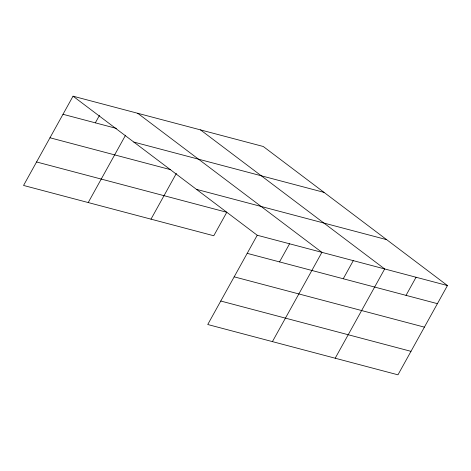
<?xml version="1.0" encoding="UTF-8"?>
<svg xmlns="http://www.w3.org/2000/svg" width="471" height="471" viewBox="0 0 471 471"><rect width="100%" height="100%" fill="white"/><g stroke="black" fill="none" stroke-linecap="round" stroke-linejoin="round"><path stroke-width="0.71" d="M447.45 285.55L257.231 235.241L207.746 324.513L397.966 374.822L447.45 285.55L263.254 146.487L73.034 96.178L23.55 185.45L213.769 235.759L226.786 212.28L36.567 161.965M95.33 122.843L99.487 115.348M88.224 202.554L125.557 135.201M150.997 219.156L176.366 173.393M279.527 261.905L289.565 243.79M272.421 341.616L321.905 252.344L137.709 113.281M343.253 278.755L353.291 260.646M335.193 358.219L384.677 268.947L200.481 129.884M406.026 295.358L416.064 277.248M62.996 114.288L116.419 128.418M133.817 142.071L324.042 192.38M49.979 137.773L170.449 169.637M196.442 189.348L386.667 239.657M247.193 253.351L437.412 303.66M234.175 276.836L424.395 327.145M220.764 301.028L410.983 351.337M73.034 96.178L257.231 235.241"/></g></svg>
